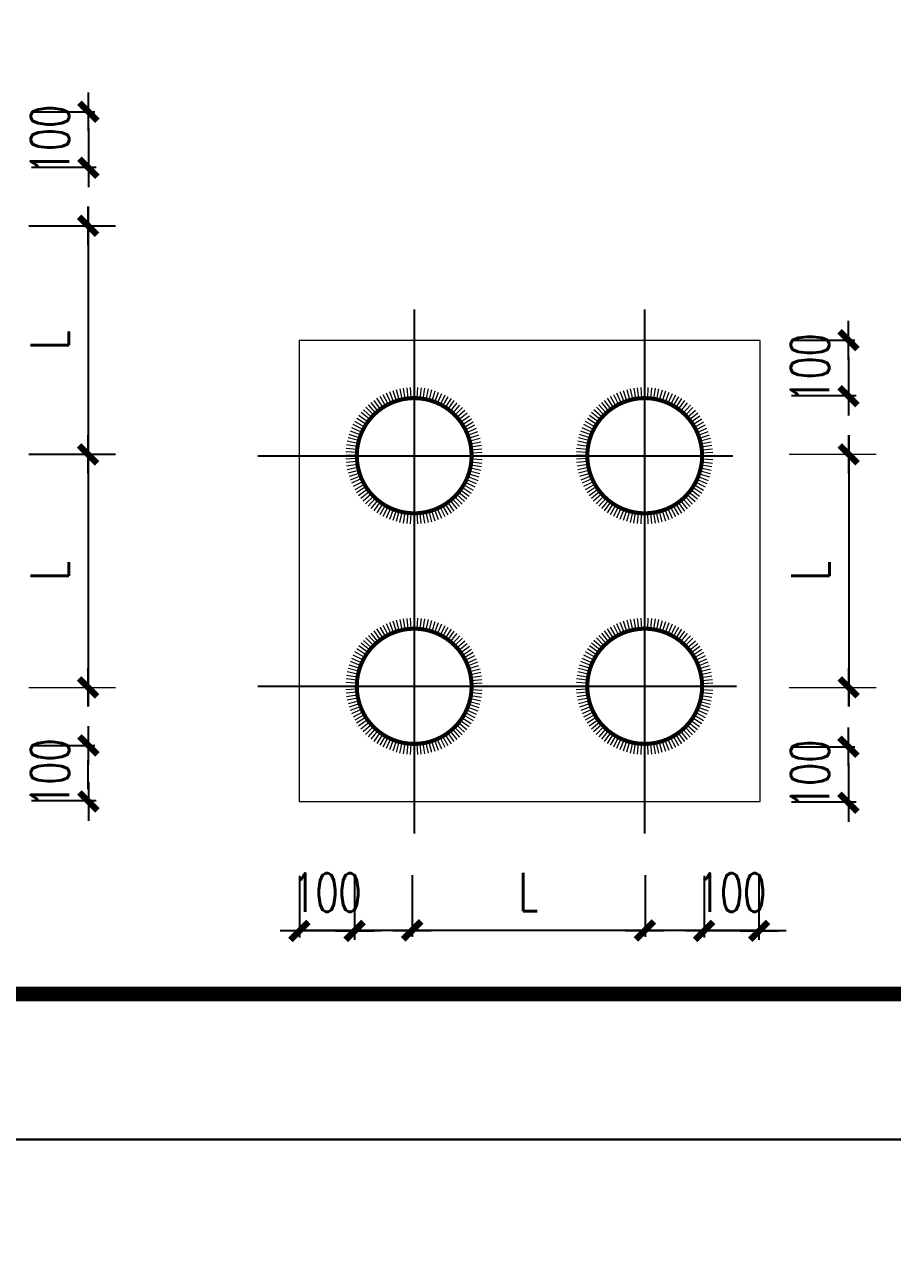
# Model space of a CAD drawing. Extents: x 3002737 to 4077523, y -995787 to -7267.
# Drawn here: x 3064054 to 3070019, y -758908 to -750526 of the extents above; entities that cross this region are included whole.
import ezdxf
from ezdxf.xclip import XClip

# ---------------------------------------------------------------- set-up
doc = ezdxf.new("R2010")
doc.units = 0
doc.header["$LTSCALE"] = 1000
doc.header["$MEASUREMENT"] = 0
doc.header["$XCLIPFRAME"] = 2
doc.linetypes.add('CENTER', pattern=[50.8, 31.75, -6.35, 6.35, -6.35])
doc.linetypes.add('DOTE', pattern=[2.42, 2, -0.2, 0.02, -0.2])
doc.layers.get('0').update_dxf_attribs({"linetype": 'CONTINUOUS'})
doc.layers.get('Defpoints').update_dxf_attribs({"linetype": 'CONTINUOUS'})
for name, color, linetype in [('!!电气', 1, 'CONTINUOUS'), ('人防尺寸', 8, 'CONTINUOUS'), ('照明平面导线层', 3, 'CONTINUOUS'), ('照明平面设备层', 2, 'CONTINUOUS')]:
    doc.layers.add(name, color=color, linetype=linetype)
for name, color, linetype, lineweight in [('DOTE', 19, 'DOTE', 9), ('PUB_TEXT', 7, 'CONTINUOUS', 20), ('图框', 147, 'CONTINUOUS', 20)]:
    doc.layers.add(name, color=color, linetype=linetype, lineweight=lineweight)
doc.layers.add('yichutu', color=7, linetype='CONTINUOUS', true_color=0xffffff, plot=False)
doc.styles.add('DIM_FONT', font='SIMPLEX', dxfattribs={"width": 0.7, "bigfont": 'GBCBIG'})

# ---------------------------------------------------------------- blocks, each defined once
blk = doc.blocks.new('A$C74D73064')
at = {"layer": 'DOTE', "color": 252}
blk.add_line((125240, 54519.3), (125305, 8148.9), dxfattribs=at)
blk = doc.blocks.new('A$C1984283D')
ref = blk.add_blockref('A$C74D73064', (-94910.6, 6891))
XClip(ref).set_block_clipping_path([(104713.0339338902, 10073.5896271096), (158713.0208014316, 29573.5896259328)])
blk = doc.blocks.new('_DIMX')
blk.add_line((-150, 0), (150, 0))
at = {"const_width": 50}
blk.add_lwpolyline([(-70, -70), (70, 70)], dxfattribs=at)

msp = doc.modelspace()

# ---------------------------------------------------------------- linework, layer by layer
at = {"color": 0, "linetype": 'ByBlock'}
for p, q in [((3064491.2, -751910.5), (3064491.2, -753478.3)), ((3064491.2, -753480.1), (3064491.2, -755078.8)), ((3069717.4, -753480.1), (3069717.4, -755078.8)), ((3066716.6, -756749.3), (3065926.4, -756749.3)), ((3066507.4, -756752.7), (3065944.2, -756752.7)), ((3068315.7, -756749.3), (3066718.4, -756749.3)), ((3069108.4, -756749.3), (3068317.5, -756749.3)), ((3069287.6, -756752.7), (3068724.4, -756752.7))]:
    msp.add_line(p, q, dxfattribs=at)
at = {"layer": 'Defpoints', "color": 0, "linetype": 'ByBlock'}
for p in [(3064491.2, -751909.6), (3064554.1, -751909.6), (3064554.1, -751909.6), (3064491.2, -753479.2), (3064554.1, -753479.2), (3064554.1, -753479.2), (3069717.4, -753478.9), (3069780.3, -753478.9), (3069780.3, -753479.2), (3064491.2, -755079.7), (3064554.1, -755079.7), (3064554.1, -755079.7), (3069717.4, -755079.7), (3069780.3, -755079.7), (3069780.3, -755079.7), (3065925.6, -756749.3), (3065943.3, -756685.8), (3065943.3, -756752.7), (3066717.5, -756682.4), (3066717.6, -756682.4), (3066717.6, -756749.3), (3068316.6, -756682.4), (3068316.6, -756682.4), (3068316.6, -756749.3), (3068705.8, -756749.3), (3068723.5, -756685.8), (3068723.5, -756752.7)]:
    msp.add_point(p, dxfattribs=at)
at = {"layer": 'PUB_TEXT', "color": 7}
for p, q in [((3067525.2, -752698.5), (3065941.3, -752698.5)), ((3065941.3, -752698.5), (3065941.3, -755864.6)), ((3069109, -752698.5), (3067525.2, -752698.5)), ((3069109, -755864.6), (3069109, -752698.5)), ((3066570.8, -753126.6), (3066541, -753059.8)), ((3066589.9, -753118.7), (3066563.7, -753050.5)), ((3066609.5, -753111.9), (3066586.9, -753042.3)), ((3066629.4, -753106), (3066610.5, -753035.4)), ((3066649.6, -753101.3), (3066634.4, -753029.8)), ((3066670, -753097.6), (3066658.5, -753025.4)), ((3066690.5, -753094.9), (3066682.9, -753022.2)), ((3066711.2, -753093.4), (3066707.4, -753020.4)), ((3066731.9, -753092.9), (3066731.9, -753019.8)), ((3066752.6, -753093.5), (3066756.5, -753020.5)), ((3066773.3, -753095.2), (3066780.9, -753022.5)), ((3066793.8, -753098), (3066805.3, -753025.8)), ((3066814.2, -753101.8), (3066829.4, -753030.3)), ((3066834.4, -753106.7), (3066853.3, -753036.1)), ((3066854.2, -753112.7), (3066876.8, -753043.2)), ((3066873.7, -753119.7), (3066899.9, -753051.4)), ((3066892.9, -753127.7), (3066922.6, -753060.9)), ((3068154.6, -753126.6), (3068124.9, -753059.8)), ((3068173.8, -753118.7), (3068147.6, -753050.5)), ((3068193.3, -753111.9), (3068170.7, -753042.3)), ((3068213.2, -753106), (3068194.3, -753035.4)), ((3068233.4, -753101.3), (3068218.2, -753029.8)), ((3068253.8, -753097.6), (3068242.4, -753025.4)), ((3068274.4, -753094.9), (3068266.7, -753022.2)), ((3068295, -753093.4), (3068291.2, -753020.4)), ((3068315.8, -753092.9), (3068315.8, -753019.8)), ((3068336.5, -753093.5), (3068340.3, -753020.5)), ((3068357.1, -753095.2), (3068364.8, -753022.5)), ((3068377.7, -753098), (3068389.1, -753025.8)), ((3068398, -753101.8), (3068413.2, -753030.3)), ((3068418.2, -753106.7), (3068437.1, -753036.1)), ((3068438, -753112.7), (3068460.6, -753043.2)), ((3068457.6, -753119.7), (3068483.8, -753051.4)), ((3068476.7, -753127.7), (3068506.4, -753060.9)), ((3066466.6, -753193.7), (3066417.7, -753139.4)), ((3066482.4, -753180.3), (3066436.4, -753123.5)), ((3066498.9, -753167.7), (3066456, -753108.6)), ((3066516, -753156), (3066476.2, -753094.7)), ((3066533.8, -753145.3), (3066497.2, -753082)), ((3066552, -753135.4), (3066518.8, -753070.3)), ((3066911.5, -753136.6), (3066944.7, -753071.5)), ((3066929.7, -753146.6), (3066966.3, -753083.3)), ((3066947.4, -753157.5), (3066987.2, -753096.2)), ((3066964.4, -753169.3), (3067007.4, -753110.1)), ((3066980.8, -753182), (3067026.8, -753125.2)), ((3066996.5, -753195.5), (3067045.4, -753141.2)), ((3068050.5, -753193.7), (3068001.6, -753139.4)), ((3068066.3, -753180.3), (3068020.3, -753123.5)), ((3068082.8, -753167.7), (3068039.8, -753108.6)), ((3068099.9, -753156), (3068060.1, -753094.7)), ((3068117.6, -753145.3), (3068081, -753082)), ((3068135.8, -753135.4), (3068102.7, -753070.3)), ((3068495.4, -753136.6), (3068528.6, -753071.5)), ((3068513.6, -753146.6), (3068550.1, -753083.3)), ((3068531.2, -753157.5), (3068571, -753096.2)), ((3068548.2, -753169.3), (3068591.2, -753110.2)), ((3068564.6, -753182), (3068610.6, -753125.2)), ((3068580.4, -753195.5), (3068629.3, -753141.2)), ((3066399.2, -753272.1), (3066337.9, -753232.3)), ((3066411, -753255), (3066351.9, -753212.1)), ((3066423.7, -753238.6), (3066366.9, -753192.6)), ((3066437.2, -753222.9), (3066382.9, -753174)), ((3066451.5, -753207.9), (3066399.9, -753156.2)), ((3067011.5, -753209.8), (3067063.2, -753158.1)), ((3067025.7, -753224.9), (3067080, -753176)), ((3067039.1, -753240.7), (3067095.9, -753194.7)), ((3067051.7, -753257.2), (3067110.8, -753214.2)), ((3067983.1, -753272.1), (3067921.8, -753232.3)), ((3067994.9, -753255), (3067935.7, -753212.1)), ((3068007.5, -753238.6), (3067950.7, -753192.6)), ((3068021.1, -753222.9), (3067966.7, -753174)), ((3068035.4, -753207.9), (3067983.7, -753156.2)), ((3068595.3, -753209.8), (3068647, -753158.1)), ((3068609.6, -753224.9), (3068663.9, -753176)), ((3068623, -753240.7), (3068679.8, -753194.7)), ((3068635.5, -753257.2), (3068694.7, -753214.2)), ((3066369.4, -753326.6), (3066302.6, -753296.9)), ((3066378.4, -753307.9), (3066313.3, -753274.7)), ((3066388.3, -753289.7), (3066325, -753253.2)), ((3067063.4, -753274.3), (3067124.7, -753234.5)), ((3067074.2, -753292), (3067137.5, -753255.5)), ((3067084, -753310.3), (3067149.1, -753277.1)), ((3067092.9, -753329), (3067159.6, -753299.3)), ((3067953.2, -753326.6), (3067886.5, -753296.9)), ((3067962.2, -753307.9), (3067897.1, -753274.7)), ((3067972.2, -753289.7), (3067908.9, -753253.2)), ((3068647.2, -753274.3), (3068708.5, -753234.5)), ((3068658, -753292), (3068721.3, -753255.5)), ((3068667.8, -753310.3), (3068733, -753277.1)), ((3068676.7, -753329), (3068743.5, -753299.3)), ((3066343.6, -753405.2), (3066272.1, -753390)), ((3066348.5, -753385.1), (3066277.9, -753366.2)), ((3066354.4, -753365.2), (3066284.9, -753342.6)), ((3066361.4, -753345.7), (3066293.2, -753319.5)), ((3067100.7, -753348.2), (3067169, -753322)), ((3067107.6, -753367.7), (3067177.1, -753345.2)), ((3067113.4, -753387.6), (3067184, -753368.7)), ((3067118.2, -753407.8), (3067189.7, -753392.6)), ((3067927.4, -753405.2), (3067855.9, -753390)), ((3067932.3, -753385.1), (3067861.7, -753366.2)), ((3067938.3, -753365.2), (3067868.7, -753342.6)), ((3067945.2, -753345.7), (3067877, -753319.5)), ((3068684.6, -753348.2), (3068752.8, -753322)), ((3068691.4, -753367.7), (3068760.9, -753345.2)), ((3068697.2, -753387.6), (3068767.8, -753368.7)), ((3068702, -753407.8), (3068773.5, -753392.6)), ((3066335.2, -753466.8), (3066262.3, -753463)), ((3066336.9, -753446.1), (3066264.2, -753438.5)), ((3066339.7, -753425.6), (3066267.5, -753414.2)), ((3067121.9, -753428.2), (3067194.1, -753416.8)), ((3067124.5, -753448.8), (3067197.2, -753441.1)), ((3067126.1, -753469.4), (3067199.1, -753465.6)), ((3067919.1, -753466.8), (3067846.1, -753463)), ((3067920.8, -753446.1), (3067848.1, -753438.5)), ((3067923.6, -753425.6), (3067851.4, -753414.2)), ((3068705.7, -753428.2), (3068777.9, -753416.8)), ((3068708.4, -753448.8), (3068781, -753441.1)), ((3068709.9, -753469.4), (3068782.9, -753465.6)), ((3069309.1, -753479.1), (3069905.9, -753479.1)), ((3069309.1, -753479.1), (3069905.9, -753479.1)), ((3066334.6, -753487.5), (3066261.5, -753487.5)), ((3066335.1, -753508.2), (3066262.1, -753512.1)), ((3066336.7, -753528.9), (3066264, -753536.6)), ((3066339.3, -753549.5), (3066267.1, -753560.9)), ((3067121.5, -753552.1), (3067193.7, -753563.5)), ((3067124.2, -753531.5), (3067196.9, -753539.2)), ((3067125.9, -753510.9), (3067198.9, -753514.7)), ((3067126.5, -753490.2), (3067199.6, -753490.2)), ((3067918.5, -753487.5), (3067845.4, -753487.5)), ((3067918.9, -753508.2), (3067846, -753512.1)), ((3067920.5, -753528.9), (3067847.8, -753536.6)), ((3067923.1, -753549.5), (3067850.9, -753560.9)), ((3068705.3, -753552.1), (3068777.5, -753563.5)), ((3068708.1, -753531.5), (3068780.8, -753539.2)), ((3068709.8, -753510.9), (3068782.8, -753514.7)), ((3068710.4, -753490.2), (3068783.5, -753490.2)), ((3066343, -753569.9), (3066271.5, -753585.1)), ((3066347.8, -753590), (3066277.2, -753609)), ((3066353.6, -753609.9), (3066284.1, -753632.5)), ((3066360.5, -753629.5), (3066292.2, -753655.7)), ((3066368.3, -753648.7), (3066301.6, -753678.4)), ((3067091.8, -753651.1), (3067158.6, -753680.8)), ((3067099.8, -753632), (3067168, -753658.2)), ((3067106.8, -753612.5), (3067176.3, -753635)), ((3067112.7, -753592.6), (3067183.3, -753611.5)), ((3067117.6, -753572.5), (3067189.1, -753587.7)), ((3067926.8, -753569.9), (3067855.4, -753585.1)), ((3067931.6, -753590), (3067861, -753609)), ((3067937.4, -753609.9), (3067867.9, -753632.5)), ((3067944.3, -753629.5), (3067876.1, -753655.7)), ((3067952.2, -753648.7), (3067885.4, -753678.4)), ((3068675.6, -753651.1), (3068742.4, -753680.8)), ((3068683.6, -753632), (3068751.8, -753658.2)), ((3068690.6, -753612.5), (3068760.1, -753635)), ((3068696.6, -753592.6), (3068767.2, -753611.5)), ((3068701.5, -753572.5), (3068773, -753587.7)), ((3066377.2, -753667.4), (3066312.1, -753700.6)), ((3066387, -753685.7), (3066323.7, -753722.2)), ((3066397.8, -753703.4), (3066336.5, -753743.2)), ((3066409.5, -753720.5), (3066350.3, -753763.5)), ((3066422, -753737), (3066365.2, -753783)), ((3067050.1, -753722.6), (3067109.3, -753765.6)), ((3067061.9, -753705.6), (3067123.2, -753745.4)), ((3067072.8, -753688), (3067136.1, -753724.5)), ((3067082.8, -753669.8), (3067147.9, -753703)), ((3067961, -753667.4), (3067895.9, -753700.6)), ((3067970.9, -753685.7), (3067907.6, -753722.2)), ((3067981.6, -753703.4), (3067920.3, -753743.2)), ((3067993.3, -753720.5), (3067934.2, -753763.5)), ((3068005.9, -753737), (3067949.1, -753783)), ((3068634, -753722.7), (3068693.1, -753765.6)), ((3068645.8, -753705.6), (3068707.1, -753745.4)), ((3068656.7, -753688), (3068720, -753724.5)), ((3068666.6, -753669.8), (3068731.8, -753703)), ((3066435.5, -753752.8), (3066381.1, -753801.7)), ((3066449.7, -753767.9), (3066398, -753819.6)), ((3066464.7, -753782.2), (3066415.8, -753836.5)), ((3066480.4, -753795.7), (3066434.4, -753852.5)), ((3066496.8, -753808.4), (3066453.8, -753867.5)), ((3066513.8, -753820.2), (3066474, -753881.5)), ((3066962.3, -753810), (3067005.2, -753869.1)), ((3066978.7, -753797.4), (3067024.7, -753854.2)), ((3066994.6, -753784), (3067043.5, -753838.3)), ((3067009.6, -753769.8), (3067061.3, -753821.4)), ((3067024, -753754.8), (3067078.3, -753803.7)), ((3067037.5, -753739.1), (3067094.3, -753785.1)), ((3068019.3, -753752.8), (3067965, -753801.7)), ((3068033.5, -753767.9), (3067981.8, -753819.6)), ((3068048.5, -753782.2), (3067999.6, -753836.5)), ((3068064.2, -753795.7), (3068018.2, -753852.5)), ((3068080.6, -753808.4), (3068037.7, -753867.5)), ((3068097.7, -753820.2), (3068057.9, -753881.5)), ((3068546.1, -753810), (3068589.1, -753869.1)), ((3068562.6, -753797.4), (3068608.6, -753854.2)), ((3068578.4, -753784), (3068627.3, -753838.3)), ((3068593.5, -753769.8), (3068645.2, -753821.4)), ((3068607.8, -753754.8), (3068662.1, -753803.7)), ((3068621.3, -753739.1), (3068678.1, -753785.1)), ((3066531.5, -753831.1), (3066494.9, -753894.4)), ((3066549.7, -753841), (3066516.5, -753906.2)), ((3066568.3, -753850), (3066538.6, -753916.8)), ((3066587.5, -753858), (3066561.3, -753926.3)), ((3066607, -753865), (3066584.4, -753934.5)), ((3066626.8, -753871), (3066607.9, -753941.6)), ((3066647, -753875.9), (3066631.8, -753947.4)), ((3066667.3, -753879.7), (3066655.9, -753951.9)), ((3066687.9, -753882.5), (3066680.2, -753955.2)), ((3066708.5, -753884.2), (3066704.7, -753957.2)), ((3066729.3, -753884.8), (3066729.3, -753957.9)), ((3066750, -753884.3), (3066753.8, -753957.3)), ((3066770.7, -753882.8), (3066778.3, -753955.5)), ((3066791.2, -753880.1), (3066802.7, -753952.3)), ((3066811.6, -753876.4), (3066826.8, -753947.9)), ((3066831.8, -753871.6), (3066850.7, -753942.3)), ((3066851.7, -753865.8), (3066874.3, -753935.3)), ((3066871.3, -753859), (3066897.4, -753927.2)), ((3066890.4, -753851.1), (3066920.2, -753917.9)), ((3066909.2, -753842.2), (3066942.4, -753907.4)), ((3066927.4, -753832.4), (3066964, -753895.7)), ((3066945.1, -753821.6), (3066984.9, -753882.9)), ((3068115.3, -753831.1), (3068078.8, -753894.4)), ((3068133.5, -753841), (3068100.3, -753906.2)), ((3068152.2, -753850), (3068122.4, -753916.8)), ((3068171.3, -753858), (3068145.1, -753926.3)), ((3068190.8, -753865), (3068168.2, -753934.5)), ((3068210.7, -753871), (3068191.7, -753941.6)), ((3068230.8, -753875.9), (3068215.6, -753947.4)), ((3068251.2, -753879.7), (3068239.7, -753951.9)), ((3068271.7, -753882.5), (3068264.1, -753955.2)), ((3068292.4, -753884.2), (3068288.6, -753957.2)), ((3068313.1, -753884.8), (3068313.1, -753957.9)), ((3068333.8, -753884.3), (3068337.7, -753957.3)), ((3068354.5, -753882.8), (3068362.1, -753955.5)), ((3068375.1, -753880.1), (3068386.5, -753952.3)), ((3068395.5, -753876.4), (3068410.7, -753947.9)), ((3068415.6, -753871.6), (3068434.5, -753942.3)), ((3068435.5, -753865.8), (3068458.1, -753935.3)), ((3068455.1, -753859), (3068481.3, -753927.2)), ((3068474.3, -753851.1), (3068504, -753917.9)), ((3068493, -753842.2), (3068526.2, -753907.4)), ((3068511.3, -753832.4), (3068547.8, -753895.7)), ((3068529, -753821.6), (3068568.8, -753882.9)), ((3066552, -754719.3), (3066518.8, -754654.1)), ((3066570.7, -754710.4), (3066541, -754643.6)), ((3066589.9, -754702.5), (3066563.7, -754634.3)), ((3066609.5, -754695.7), (3066586.9, -754626.2)), ((3066629.4, -754689.9), (3066610.5, -754619.3)), ((3066649.6, -754685.1), (3066634.4, -754613.6)), ((3066670, -754681.4), (3066658.5, -754609.2)), ((3066690.5, -754678.8), (3066682.9, -754606.1)), ((3066711.2, -754677.2), (3066707.4, -754604.2)), ((3066731.9, -754676.7), (3066731.9, -754603.6)), ((3066752.6, -754677.3), (3066756.5, -754604.3)), ((3066773.3, -754679), (3066780.9, -754606.3)), ((3066793.8, -754681.8), (3066805.3, -754609.6)), ((3066814.2, -754685.6), (3066829.4, -754614.2)), ((3066834.3, -754690.6), (3066853.3, -754620)), ((3066854.2, -754696.5), (3066876.8, -754627)), ((3066873.7, -754703.5), (3066899.9, -754635.3)), ((3066892.8, -754711.5), (3066922.6, -754644.7)), ((3066911.5, -754720.5), (3066944.7, -754655.4)), ((3068135.8, -754719.3), (3068102.7, -754654.2)), ((3068154.6, -754710.4), (3068124.9, -754643.6)), ((3068173.8, -754702.5), (3068147.6, -754634.3)), ((3068193.3, -754695.7), (3068170.7, -754626.2)), ((3068213.2, -754689.9), (3068194.3, -754619.3)), ((3068233.4, -754685.1), (3068218.2, -754613.6)), ((3068253.8, -754681.4), (3068242.4, -754609.2)), ((3068274.4, -754678.8), (3068266.7, -754606.1)), ((3068295, -754677.2), (3068291.2, -754604.2)), ((3068315.8, -754676.7), (3068315.8, -754603.6)), ((3068336.5, -754677.3), (3068340.3, -754604.3)), ((3068357.1, -754679), (3068364.8, -754606.3)), ((3068377.7, -754681.8), (3068389.1, -754609.6)), ((3068398, -754685.6), (3068413.2, -754614.2)), ((3068418.2, -754690.6), (3068437.1, -754620)), ((3068438, -754696.5), (3068460.6, -754627)), ((3068457.6, -754703.5), (3068483.8, -754635.3)), ((3068476.7, -754711.5), (3068506.4, -754644.7)), ((3068495.4, -754720.5), (3068528.6, -754655.4)), ((3066451.5, -754791.8), (3066399.9, -754740.1)), ((3066466.6, -754777.5), (3066417.7, -754723.2)), ((3066482.4, -754764.1), (3066436.4, -754707.3)), ((3066498.9, -754751.6), (3066456, -754692.4)), ((3066516, -754739.9), (3066476.2, -754678.6)), ((3066533.8, -754729.1), (3066497.2, -754665.8)), ((3066929.7, -754730.4), (3066966.3, -754667.1)), ((3066947.4, -754741.3), (3066987.2, -754680)), ((3066964.4, -754753.1), (3067007.4, -754694)), ((3066980.8, -754765.8), (3067026.8, -754709)), ((3066996.5, -754779.3), (3067045.4, -754725)), ((3067011.5, -754793.6), (3067063.2, -754741.9)), ((3068035.4, -754791.8), (3067983.7, -754740.1)), ((3068050.5, -754777.5), (3068001.6, -754723.2)), ((3068066.3, -754764.1), (3068020.3, -754707.3)), ((3068082.8, -754751.6), (3068039.8, -754692.4)), ((3068099.9, -754739.9), (3068060.1, -754678.6)), ((3068117.6, -754729.1), (3068081, -754665.8)), ((3068513.6, -754730.4), (3068550.1, -754667.1)), ((3068531.2, -754741.3), (3068571, -754680)), ((3068548.2, -754753.1), (3068591.2, -754694)), ((3068564.6, -754765.8), (3068610.6, -754709)), ((3068580.4, -754779.3), (3068629.3, -754725)), ((3068595.3, -754793.6), (3068647, -754741.9)), ((3066399.2, -754855.9), (3066337.9, -754816.1)), ((3066411, -754838.9), (3066351.9, -754795.9)), ((3066423.7, -754822.5), (3066366.9, -754776.5)), ((3066437.2, -754806.7), (3066382.9, -754757.8)), ((3067025.7, -754808.7), (3067080, -754759.8)), ((3067039.1, -754824.5), (3067095.9, -754778.5)), ((3067051.7, -754841), (3067110.8, -754798)), ((3067063.4, -754858.1), (3067124.7, -754818.3)), ((3067983.1, -754855.9), (3067921.8, -754816.1)), ((3067994.9, -754838.9), (3067935.7, -754795.9)), ((3068007.5, -754822.5), (3067950.7, -754776.5)), ((3068021.1, -754806.7), (3067966.7, -754757.8)), ((3068609.6, -754808.7), (3068663.9, -754759.8)), ((3068623, -754824.5), (3068679.8, -754778.5)), ((3068635.5, -754841), (3068694.7, -754798)), ((3068647.2, -754858.1), (3068708.5, -754818.3)), ((3066361.4, -754929.5), (3066293.2, -754903.3)), ((3066369.4, -754910.4), (3066302.6, -754880.7)), ((3066378.4, -754891.7), (3066313.3, -754858.6)), ((3066388.3, -754873.6), (3066325, -754837)), ((3067074.2, -754875.8), (3067137.5, -754839.3)), ((3067084, -754894.1), (3067149.1, -754860.9)), ((3067092.9, -754912.8), (3067159.6, -754883.1)), ((3067100.7, -754932), (3067169, -754905.8)), ((3067945.2, -754929.5), (3067877, -754903.3)), ((3067953.2, -754910.4), (3067886.5, -754880.7)), ((3067962.2, -754891.7), (3067897.1, -754858.6)), ((3067972.2, -754873.6), (3067908.9, -754837)), ((3068658, -754875.8), (3068721.3, -754839.3)), ((3068667.8, -754894.1), (3068733, -754860.9)), ((3068676.7, -754912.8), (3068743.5, -754883.1)), ((3068684.6, -754932), (3068752.8, -754905.8)), ((3066343.6, -754989.1), (3066272.1, -754973.9)), ((3066348.5, -754968.9), (3066277.9, -754950)), ((3066354.4, -754949.1), (3066284.9, -754926.5)), ((3067107.6, -754951.6), (3067177.1, -754929)), ((3067113.4, -754971.5), (3067184, -754952.6)), ((3067118.2, -754991.6), (3067189.7, -754976.5)), ((3067927.4, -754989.1), (3067855.9, -754973.9)), ((3067932.3, -754968.9), (3067861.7, -754950)), ((3067938.3, -754949.1), (3067868.7, -754926.5)), ((3068691.4, -754951.6), (3068760.9, -754929)), ((3068697.2, -754971.5), (3068767.8, -754952.6)), ((3068702, -754991.6), (3068773.5, -754976.5)), ((3066334.6, -755071.4), (3066261.5, -755071.4)), ((3066335.2, -755050.6), (3066262.3, -755046.8)), ((3066336.9, -755030), (3066264.2, -755022.3)), ((3066339.7, -755009.4), (3066267.5, -754998)), ((3067121.9, -755012), (3067194.1, -755000.6)), ((3067124.5, -755032.6), (3067197.2, -755025)), ((3067126.1, -755053.3), (3067199.1, -755049.5)), ((3067126.5, -755074), (3067199.6, -755074)), ((3067918.5, -755071.4), (3067845.4, -755071.4)), ((3067919.1, -755050.6), (3067846.1, -755046.8)), ((3067920.8, -755030), (3067848.1, -755022.3)), ((3067923.6, -755009.4), (3067851.4, -754998)), ((3068705.7, -755012), (3068777.9, -755000.6)), ((3068708.4, -755032.6), (3068781, -755025)), ((3068709.9, -755053.3), (3068782.9, -755049.5)), ((3068710.4, -755074), (3068783.5, -755074)), ((3064082.9, -755079.9), (3064679.7, -755079.9)), ((3066335.1, -755092.1), (3066262.1, -755095.9)), ((3066336.7, -755112.7), (3066264, -755120.4)), ((3066339.3, -755133.3), (3066267.1, -755144.7)), ((3066343, -755153.7), (3066271.5, -755168.9)), ((3067117.6, -755156.3), (3067189.1, -755171.5)), ((3067121.5, -755135.9), (3067193.7, -755147.4)), ((3067124.2, -755115.4), (3067196.9, -755123)), ((3067125.9, -755094.7), (3067198.9, -755098.5)), ((3067918.9, -755092.1), (3067845.9, -755095.9)), ((3067920.5, -755112.8), (3067847.8, -755120.4)), ((3067923.1, -755133.3), (3067850.9, -755144.7)), ((3067926.8, -755153.7), (3067855.4, -755168.9)), ((3068701.5, -755156.3), (3068773, -755171.5)), ((3068705.3, -755135.9), (3068777.5, -755147.4)), ((3068708.1, -755115.4), (3068780.8, -755123)), ((3068709.8, -755094.7), (3068782.8, -755098.5)), ((3069309.1, -755079.9), (3069905.9, -755079.9)), ((3066347.8, -755173.9), (3066277.2, -755192.8)), ((3066353.6, -755193.8), (3066284.1, -755216.4)), ((3066360.5, -755213.3), (3066292.2, -755239.5)), ((3066368.3, -755232.5), (3066301.6, -755262.2)), ((3067091.8, -755234.9), (3067158.6, -755264.7)), ((3067099.8, -755215.8), (3067168, -755242)), ((3067106.8, -755196.3), (3067176.3, -755218.9)), ((3067112.7, -755176.4), (3067183.3, -755195.4)), ((3067931.6, -755173.9), (3067861, -755192.8)), ((3067937.4, -755193.8), (3067867.9, -755216.4)), ((3067944.3, -755213.3), (3067876.1, -755239.5)), ((3067952.2, -755232.5), (3067885.4, -755262.2)), ((3068675.6, -755234.9), (3068742.4, -755264.7)), ((3068683.6, -755215.8), (3068751.8, -755242)), ((3068690.6, -755196.3), (3068760.1, -755218.9)), ((3068696.5, -755176.4), (3068767.2, -755195.4)), ((3066377.2, -755251.3), (3066312.1, -755284.4)), ((3066387, -755269.5), (3066323.7, -755306.1)), ((3066397.8, -755287.2), (3066336.5, -755327)), ((3066409.5, -755304.3), (3066350.3, -755347.3)), ((3066422, -755320.8), (3066365.2, -755366.8)), ((3067037.5, -755322.9), (3067094.3, -755368.9)), ((3067050.1, -755306.5), (3067109.3, -755349.4)), ((3067061.9, -755289.4), (3067123.2, -755329.3)), ((3067072.8, -755271.8), (3067136.1, -755308.3)), ((3067082.8, -755253.6), (3067147.9, -755286.8)), ((3067961, -755251.3), (3067895.9, -755284.4)), ((3067970.9, -755269.5), (3067907.6, -755306.1)), ((3067981.6, -755287.2), (3067920.3, -755327)), ((3067993.3, -755304.3), (3067934.2, -755347.3)), ((3068005.9, -755320.8), (3067949.1, -755366.8)), ((3068621.3, -755322.9), (3068678.1, -755368.9)), ((3068634, -755306.5), (3068693.1, -755349.5)), ((3068645.8, -755289.4), (3068707.1, -755329.3)), ((3068656.7, -755271.8), (3068720, -755308.4)), ((3068666.6, -755253.6), (3068731.8, -755286.8)), ((3066435.5, -755336.6), (3066381.1, -755385.5)), ((3066449.7, -755351.7), (3066398, -755403.4)), ((3066464.7, -755366), (3066415.7, -755420.4)), ((3066480.4, -755379.6), (3066434.4, -755436.4)), ((3066496.8, -755392.2), (3066453.8, -755451.4)), ((3066513.8, -755404), (3066474, -755465.3)), ((3066945.1, -755405.5), (3066984.9, -755466.8)), ((3066962.3, -755393.8), (3067005.2, -755452.9)), ((3066978.7, -755381.2), (3067024.7, -755438)), ((3066994.6, -755367.8), (3067043.5, -755422.1)), ((3067009.6, -755353.6), (3067061.3, -755405.3)), ((3067024, -755338.6), (3067078.3, -755387.5)), ((3068019.3, -755336.6), (3067965, -755385.6)), ((3068033.5, -755351.7), (3067981.8, -755403.4)), ((3068048.5, -755366), (3067999.6, -755420.4)), ((3068064.2, -755379.6), (3068018.2, -755436.4)), ((3068080.6, -755392.2), (3068037.7, -755451.4)), ((3068097.7, -755404), (3068057.9, -755465.3)), ((3068529, -755405.5), (3068568.8, -755466.8)), ((3068546.1, -755393.8), (3068589.1, -755452.9)), ((3068562.6, -755381.2), (3068608.6, -755438)), ((3068578.4, -755367.8), (3068627.3, -755422.1)), ((3068593.5, -755353.6), (3068645.2, -755405.3)), ((3068607.8, -755338.6), (3068662.1, -755387.5)), ((3066531.5, -755414.9), (3066494.9, -755478.2)), ((3066549.6, -755424.9), (3066516.5, -755490)), ((3066568.3, -755433.9), (3066538.6, -755500.6)), ((3066587.5, -755441.9), (3066561.3, -755510.1)), ((3066607, -755448.8), (3066584.4, -755518.4)), ((3066626.8, -755454.8), (3066607.9, -755525.4)), ((3066647, -755459.7), (3066631.8, -755531.2)), ((3066667.3, -755463.6), (3066655.9, -755535.7)), ((3066687.9, -755466.3), (3066680.2, -755539)), ((3066708.5, -755468), (3066704.7, -755541)), ((3066729.3, -755468.6), (3066729.3, -755541.7)), ((3066750, -755468.2), (3066753.8, -755541.2)), ((3066770.7, -755466.6), (3066778.3, -755539.3)), ((3066791.2, -755464), (3066802.7, -755536.2)), ((3066811.6, -755460.3), (3066826.8, -755531.8)), ((3066831.8, -755455.5), (3066850.7, -755526.1)), ((3066851.7, -755449.7), (3066874.3, -755519.2)), ((3066871.3, -755442.8), (3066897.4, -755511)), ((3066890.4, -755434.9), (3066920.2, -755501.7)), ((3066909.2, -755426.1), (3066942.4, -755491.2)), ((3066927.4, -755416.2), (3066964, -755479.5)), ((3068115.3, -755414.9), (3068078.8, -755478.2)), ((3068133.5, -755424.9), (3068100.3, -755490)), ((3068152.2, -755433.9), (3068122.4, -755500.6)), ((3068171.3, -755441.9), (3068145.1, -755510.1)), ((3068190.8, -755448.8), (3068168.2, -755518.4)), ((3068210.7, -755454.8), (3068191.7, -755525.4)), ((3068230.8, -755459.7), (3068215.6, -755531.2)), ((3068251.2, -755463.6), (3068239.7, -755535.7)), ((3068271.7, -755466.3), (3068264.1, -755539)), ((3068292.4, -755468), (3068288.6, -755541)), ((3068313.1, -755468.6), (3068313.1, -755541.7)), ((3068333.8, -755468.2), (3068337.7, -755541.2)), ((3068354.5, -755466.6), (3068362.1, -755539.3)), ((3068375.1, -755464), (3068386.5, -755536.2)), ((3068395.5, -755460.3), (3068410.7, -755531.8)), ((3068415.6, -755455.5), (3068434.5, -755526.1)), ((3068435.5, -755449.7), (3068458.1, -755519.2)), ((3068455.1, -755442.8), (3068481.3, -755511)), ((3068474.3, -755434.9), (3068504, -755501.7)), ((3068493, -755426.1), (3068526.2, -755491.2)), ((3068511.3, -755416.2), (3068547.8, -755479.6)), ((3065941.3, -755864.6), (3067525.2, -755864.6)), ((3067525.2, -755864.6), (3069109, -755864.6))]:
    msp.add_line(p, q, dxfattribs=at)
at = {"layer": 'PUB_TEXT', "color": 7, "const_width": 27.7}
for points in [[(3066733.2, -753092.9, 1), (3066733.2, -753884.8, 1)], [(3066730.6, -753092.9, -1), (3066730.6, -753884.8, -1)], [(3068317.1, -753092.9, 1), (3068317.1, -753884.8, 1)], [(3068314.4, -753092.9, -1), (3068314.4, -753884.8, -1)], [(3066733.2, -754676.7, 1), (3066733.2, -755468.6, 1)], [(3066730.6, -754676.7, -1), (3066730.6, -755468.6, -1)], [(3068317.1, -754676.7, 1), (3068317.1, -755468.6, 1)], [(3068314.4, -754676.7, -1), (3068314.4, -755468.6, -1)]]:
    msp.add_lwpolyline(points, format="xyb", dxfattribs=at)
at = {"layer": 'yichutu', "color": 7, "true_color": 0xffffff}
for points in [[(3032735, -758186.6), (3032735, -698786.6), (3116835, -698786.6), (3116835, -758186.6)], [(3032735, -817586.6), (3032735, -758186.6), (3116835, -758186.6), (3116835, -817586.6)]]:
    msp.add_lwpolyline(points, close=True, dxfattribs=at)
at = {"layer": '人防尺寸'}
for p, q in [((3064114.3, -751126.9), (3064538.1, -751126.9)), ((3064082.9, -751909.6), (3064679.7, -751909.6)), ((3069336.4, -752695.8), (3069760.2, -752695.8)), ((3064082.9, -753479.1), (3064679.7, -753479.1)), ((3064114.3, -755479.4), (3064538.1, -755479.4)), ((3069336.4, -755487.7), (3069760.2, -755487.7)), ((3065943, -756373.5), (3065943, -756797.3)), ((3066717.6, -756370.1), (3066717.6, -756793.9)), ((3068319, -756370.1), (3068319, -756793.9)), ((3068723.2, -756373.6), (3068723.2, -756797.3))]:
    msp.add_line(p, q, dxfattribs=at)
at = {"layer": '人防尺寸', "linetype": 'CENTER'}
for p, q in [((3066733.2, -756084.3), (3066733.2, -752485.3)), ((3068317.1, -756084.3), (3068317.1, -752485.3)), ((3065658.6, -753488.8), (3068922.1, -753488.8)), ((3065658.6, -755072.7), (3068946.1, -755072.7))]:
    msp.add_line(p, q, dxfattribs=at)
at = {"layer": '图框'}
for points in [[(3032735, -698786.6), (3116835, -698786.6), (3116835, -758186.6), (3032735, -758186.6)], [(3032735, -698786.6), (3116835, -698786.6), (3116835, -758186.6), (3032735, -758186.6)], [(3032735, -758186.6), (3116835, -758186.6), (3116835, -817586.6), (3032735, -817586.6)], [(3032735, -758186.6), (3116835, -758186.6), (3116835, -817586.6), (3032735, -817586.6)]]:
    msp.add_lwpolyline(points, close=True, dxfattribs=at)
at = {"layer": '图框', "const_width": 100}
msp.add_lwpolyline([(3115835, -757186.6), (3115835, -699786.6), (3035235, -699786.6), (3035235, -757186.6)], close=True, dxfattribs=at)
at = {"layer": '照明平面导线层', "color": 0}
for p, q in [((3064101.8, -751505.8), (3064546.8, -751505.8)), ((3069323.8, -753074.7), (3069768.8, -753074.7)), ((3064101.8, -755858.3), (3064546.8, -755858.3)), ((3069323.8, -755866.6), (3069768.8, -755866.6)), ((3066320.6, -756371.8), (3066320.6, -756814.1)), ((3069100.8, -756371.8), (3069100.8, -756814.1))]:
    msp.add_line(p, q, dxfattribs=at)
at = {"layer": '照明平面设备层', "color": 0}
for p, q in [((3064494.6, -751240.4), (3064494.6, -751423)), ((3069716.6, -752809.3), (3069716.6, -752991.9)), ((3064490.4, -755583.2), (3064490.4, -755778.9)), ((3069716.6, -755601.2), (3069716.6, -755783.8))]:
    msp.add_line(p, q, dxfattribs=at)

# ---------------------------------------------------------------- block references
at = {"layer": '!!电气'}
msp.add_blockref('A$C1984283D', (3035235, -816586.6), dxfattribs=at)
at = {"color": 0, "linetype": 'ByBlock'}
for p, xscale, yscale, zscale, rotation in [((3064493.5, -751126.6), 0.8799093295822535, 0.8799093295822535, 0.8799093295822535, 89.99995682177018), ((3064493.5, -751511.4), 0.8799093295822612, 0.8799093295822612, 0.8799093295822612, 269.9999563366216), ((3064491.2, -751909.6), 0.8799093295822612, 0.8799093295822612, 0.8799093295822612, 269.9999563366216), ((3064491.2, -751909.6), 0.8799093295822535, 0.8799093295822535, 0.8799093295822535, 89.99995682177018), ((3069715.5, -752695.5), 0.8799093295822535, 0.8799093295822535, 0.8799093295822535, 89.99995682177018), ((3069715.5, -753080.2), 0.8799093295822612, 0.8799093295822612, 0.8799093295822612, 269.9999563366216), ((3064491.2, -753479.2), 0.8799093295822612, 0.8799093295822612, 0.8799093295822612, 269.9999563366216), ((3064491.2, -753479.2), 0.8799093295822535, 0.8799093295822535, 0.8799093295822535, 89.99995682177018), ((3069717.4, -753478.9), 0.8799093295822612, 0.8799093295822612, 0.8799093295822612, 269.9999563366216), ((3069717.4, -753479.2), 0.8799093295822535, 0.8799093295822535, 0.8799093295822535, 89.99995682177018), ((3064491.2, -755079.7), 0.8799093295822612, 0.8799093295822612, 0.8799093295822612, 269.9999563366216), ((3064491.2, -755079.7), 0.8799093295822535, 0.8799093295822535, 0.8799093295822535, 89.99995682177018), ((3069717.4, -755079.7), 0.8799093295822612, 0.8799093295822612, 0.8799093295822612, 269.9999563366216), ((3069717.4, -755079.7), 0.8799093295822535, 0.8799093295822535, 0.8799093295822535, 89.99995682177018), ((3064493.5, -755479.1), 0.8799093295822535, 0.8799093295822535, 0.8799093295822535, 89.99995682177018), ((3069715.5, -755487.4), 0.8799093295822535, 0.8799093295822535, 0.8799093295822535, 89.99995682177018), ((3064493.5, -755863.8), 0.8799093295822612, 0.8799093295822612, 0.8799093295822612, 269.9999563366216), ((3069715.5, -755872.2), 0.8799093295822612, 0.8799093295822612, 0.8799093295822612, 269.9999563366216), ((3065943.3, -756752.7), 0.8799093291165965, 0.8799093291165965, 0.8799093291165965, 179.9999566095176), ((3066322.4, -756752.7), 0.8799093291165965, 0.8799093291165965, 0.8799093291165965, 179.9999566095176), ((3066717.6, -756749.3), 0.8799093291165965, 0.8799093291165965, 0.8799093291165965, 179.9999566095176), ((3068316.6, -756749.3), 0.8799093291165965, 0.8799093291165965, 0.8799093291165965, 179.9999566095176), ((3068723.5, -756752.7), 0.8799093291165965, 0.8799093291165965, 0.8799093291165965, 179.9999566095176), ((3069102.5, -756752.7), 0.8799093291165965, 0.8799093291165965, 0.8799093291165965, 179.9999566095176)]:
    msp.add_blockref('_DIMX', p, dxfattribs=dict(at, xscale=xscale, yscale=yscale, zscale=zscale, rotation=rotation))
at = {"color": 0, "linetype": 'ByBlock', "xscale": 0.8799093291165965, "yscale": 0.8799093291165965, "zscale": 0.8799093291165965}
for p in [(3066322.4, -756752.7), (3066717.5, -756749.3), (3068316.6, -756749.3), (3069102.5, -756752.7)]:
    msp.add_blockref('_DIMX', p, dxfattribs=at)

# ---------------------------------------------------------------- texts
at = {"color": 7, "linetype": 'ByBlock', "char_height": 263.97, "attachment_point": 5, "style": 'DIM_FONT'}
for s, insert, rotation in [('\\A1;100', (3064229.5, -751316.4), 89.99996), ('\\A1;L', (3064227.3, -752694.4), 89.99996), ('\\A1;100', (3069451.6, -752885.3), 89.99996), ('\\A1;L', (3064227.3, -754279.4), 89.99996), ('\\A1;L', (3069453.5, -754279.4), 89.99996), ('\\A1;100', (3064229.5, -755668.9), 89.99996), ('\\A1;100', (3069451.6, -755677.2), 89.99996), ('\\A1;100', (3066132.7, -756488.8), 359.99996), ('\\A1;L', (3067517.1, -756485.3), 359.99996), ('\\A1;100', (3068912.8, -756488.8), 359.99996)]:
    msp.add_mtext(s, dxfattribs=dict(at, insert=insert, rotation=rotation))

doc.saveas('drawing.dxf')
